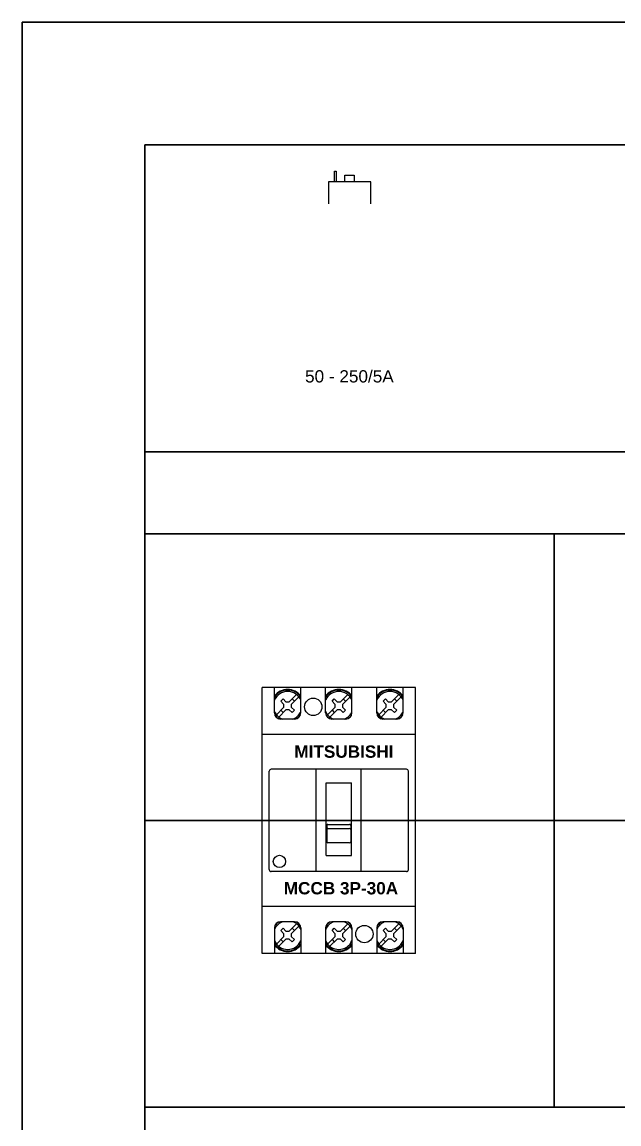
# Model space of a CAD drawing. Header units: millimetres. Extents: x 0 to 19177, y 0 to 12100.
# Drawn here: x 16885 to 17177, y 11187 to 11725 of the extents above; entities that cross this region are included whole.
import ezdxf

# ---------------------------------------------------------------- set-up
doc = ezdxf.new("R2010")
doc.units = ezdxf.units.MM
doc.header["$MEASUREMENT"] = 0
for name, color, linetype in [('10', 4, 'Continuous'), ('13', 7, 'Continuous'), ('24', 2, 'Continuous')]:
    doc.layers.add(name, color=color, linetype=linetype)
doc.layers.add('NetDam', color=7, linetype='Continuous', lineweight=35)
doc.styles.get("Standard").update_dxf_attribs({"font": 'arial.ttf'})

msp = doc.modelspace()

# ---------------------------------------------------------------- linework, layer by layer
for p, q in [((17037.77, 11646.84), (17037.77, 11652.03)), ((17037.77, 11652.03), (17038.54, 11652.03)), ((17038.54, 11652.03), (17038.54, 11646.84)), ((17042.89, 11650.07), (17047.41, 11650.07)), ((17042.89, 11646.84), (17042.89, 11650.07)), ((17047.41, 11650.07), (17047.41, 11646.84)), ((17055.5, 11646.84), (17034.8, 11646.84)), ((17034.8, 11646.84), (17034.8, 11636.15)), ((17055.5, 11636.15), (17055.5, 11646.84))]:
    msp.add_line(p, q)
at = {"layer": '10', "color": 4, "linetype": 'Continuous'}
for p, q in [((17002.39, 11269.87), (17002.39, 11399.87)), ((17077.39, 11399.87), (17002.39, 11399.87)), ((17008.46, 11387.37), (17008.46, 11399.87)), ((17021.31, 11387.37), (17021.31, 11399.87)), ((17033.46, 11387.37), (17033.46, 11399.87)), ((17046.31, 11387.37), (17046.31, 11399.87)), ((17058.46, 11387.37), (17058.46, 11399.87)), ((17071.31, 11387.37), (17071.31, 11399.87)), ((17077.39, 11269.87), (17077.39, 11399.87)), ((17018.31, 11384.37), (17011.46, 11384.37)), ((17043.31, 11384.37), (17036.46, 11384.37)), ((17068.31, 11384.37), (17061.46, 11384.37)), ((17077.39, 11376.87), (17002.39, 11376.87)), ((17005.89, 11310.87), (17005.89, 11358.87)), ((17072.89, 11359.87), (17006.89, 11359.87)), ((17028.89, 11309.87), (17028.89, 11359.87)), ((17050.89, 11309.87), (17050.89, 11359.87)), ((17073.89, 11310.87), (17073.89, 11358.87)), ((17033.69, 11317.67), (17033.69, 11353.27)), ((17033.69, 11353.27), (17046.09, 11353.27)), ((17046.09, 11317.67), (17046.09, 11353.27)), ((17034.09, 11332.47), (17034.09, 11324.43)), ((17034.59, 11332.97), (17045.19, 11332.97)), ((17034.59, 11330.93), (17045.19, 11330.93)), ((17045.69, 11332.47), (17045.69, 11324.43)), ((17045.19, 11323.93), (17034.59, 11323.93)), ((17033.69, 11317.67), (17046.09, 11317.67)), ((17072.89, 11309.87), (17006.89, 11309.87)), ((17077.39, 11292.87), (17002.39, 11292.87)), ((17008.46, 11282.37), (17008.46, 11269.87)), ((17018.31, 11285.37), (17011.46, 11285.37)), ((17021.31, 11282.37), (17021.31, 11269.87)), ((17033.46, 11282.37), (17033.46, 11269.87)), ((17043.31, 11285.37), (17036.46, 11285.37)), ((17046.31, 11282.37), (17046.31, 11269.87)), ((17058.46, 11282.37), (17058.46, 11269.87)), ((17068.31, 11285.37), (17061.46, 11285.37)), ((17071.31, 11282.37), (17071.31, 11269.87)), ((17077.39, 11269.87), (17002.39, 11269.87))]:
    msp.add_line(p, q, dxfattribs=at)
for centre, radius in [((17027.39, 11390.37), 4.25), ((17010.89, 11314.87), 3), ((17052.39, 11279.37), 4.25)]:
    msp.add_circle(centre, radius, dxfattribs=at)
for centre, radius, start, end in [((17011.46, 11387.37), 3, 180, 270), ((17018.31, 11387.37), 3, 270, 0), ((17036.46, 11387.37), 3, 180, 270), ((17043.31, 11387.37), 3, 270, 0), ((17061.46, 11387.37), 3, 180, 270), ((17068.31, 11387.37), 3, 270, 0), ((17006.89, 11358.87), 1, 90, 180), ((17072.89, 11358.87), 1, 0, 90), ((17034.59, 11332.47), 0.5, 90, 180), ((17034.59, 11330.43), 0.5, 90, 180), ((17045.19, 11332.47), 0.5, 0, 90), ((17045.19, 11330.43), 0.5, 0, 90), ((17034.59, 11324.43), 0.5, 180, 270), ((17045.19, 11324.43), 0.5, 270, 0), ((17006.89, 11310.87), 1, 180, 270), ((17072.89, 11310.87), 1, 270, 0), ((17011.46, 11282.37), 3, 90, 180), ((17018.31, 11282.37), 3, 0, 90), ((17036.46, 11282.37), 3, 90, 180), ((17043.31, 11282.37), 3, 0, 90), ((17061.46, 11282.37), 3, 90, 180), ((17068.31, 11282.37), 3, 0, 90)]:
    msp.add_arc(centre, radius, start, end, dxfattribs=at)
msp.add_point((17039.89, 11334.87), dxfattribs=at)
at = {"layer": '13', "color": 7, "linetype": 'Continuous'}
for p, q in [((17005.89, 11310.87), (17005.89, 11358.87)), ((17072.89, 11359.87), (17006.89, 11359.87)), ((17028.89, 11309.87), (17028.89, 11359.87)), ((17050.89, 11309.87), (17050.89, 11359.87)), ((17073.89, 11310.87), (17073.89, 11358.87)), ((17033.69, 11317.67), (17033.69, 11353.27)), ((17033.69, 11353.27), (17046.09, 11353.27)), ((17046.09, 11317.67), (17046.09, 11353.27)), ((17034.09, 11332.47), (17034.09, 11324.43)), ((17034.59, 11332.97), (17045.19, 11332.97)), ((17034.59, 11330.93), (17045.19, 11330.93)), ((17045.69, 11332.47), (17045.69, 11324.43)), ((17045.19, 11323.93), (17034.59, 11323.93)), ((17033.69, 11317.67), (17046.09, 11317.67)), ((17072.89, 11309.87), (17006.89, 11309.87))]:
    msp.add_line(p, q, dxfattribs=at)
msp.add_circle((17010.89, 11314.87), 3, dxfattribs=at)
for centre, radius, start, end in [((17006.89, 11358.87), 1, 90, 180), ((17072.89, 11358.87), 1, 0, 90), ((17034.59, 11332.47), 0.5, 90, 180), ((17034.59, 11330.43), 0.5, 90, 180), ((17045.19, 11332.47), 0.5, 0, 90), ((17045.19, 11330.43), 0.5, 0, 90), ((17034.59, 11324.43), 0.5, 180, 270), ((17045.19, 11324.43), 0.5, 270, 0), ((17006.89, 11310.87), 1, 180, 270), ((17072.89, 11310.87), 1, 270, 0)]:
    msp.add_arc(centre, radius, start, end, dxfattribs=at)
msp.add_point((17039.89, 11334.87), dxfattribs=at)
at = {"layer": '24', "color": 2, "linetype": 'Continuous'}
for p, q in [((17015.7, 11392.82), (17019.24, 11396.36)), ((17016.83, 11391.69), (17020.37, 11395.23)), ((17040.7, 11392.82), (17044.24, 11396.36)), ((17041.83, 11391.69), (17045.37, 11395.23)), ((17065.7, 11392.82), (17069.24, 11396.36)), ((17066.83, 11391.69), (17070.37, 11395.23)), ((17009.4, 11386.52), (17012.94, 11390.06)), ((17011.56, 11393.07), (17012.69, 11394.2)), ((17011.56, 11393.07), (17012.94, 11391.69)), ((17012.69, 11394.2), (17014.07, 11392.82)), ((17012.94, 11391.69), (17012.94, 11390.06)), ((17014.07, 11392.82), (17015.7, 11392.82)), ((17016.83, 11390.06), (17016.83, 11391.69)), ((17016.83, 11390.06), (17018.21, 11388.68)), ((17017.08, 11394.2), (17018.21, 11393.07)), ((17034.4, 11386.52), (17037.94, 11390.06)), ((17036.56, 11393.07), (17037.69, 11394.2)), ((17036.56, 11393.07), (17037.94, 11391.69)), ((17037.69, 11394.2), (17039.07, 11392.82)), ((17037.94, 11391.69), (17037.94, 11390.06)), ((17039.07, 11392.82), (17040.7, 11392.82)), ((17041.83, 11390.06), (17041.83, 11391.69)), ((17041.83, 11390.06), (17043.21, 11388.68)), ((17042.08, 11394.2), (17043.21, 11393.07)), ((17059.4, 11386.52), (17062.94, 11390.06)), ((17061.56, 11393.07), (17062.69, 11394.2)), ((17061.56, 11393.07), (17062.94, 11391.69)), ((17062.69, 11394.2), (17064.07, 11392.82)), ((17062.94, 11391.69), (17062.94, 11390.06)), ((17064.07, 11392.82), (17065.7, 11392.82)), ((17066.83, 11390.06), (17066.83, 11391.69)), ((17066.83, 11390.06), (17068.21, 11388.68)), ((17067.08, 11394.2), (17068.21, 11393.07)), ((17010.54, 11385.39), (17014.07, 11388.93)), ((17011.56, 11388.68), (17012.69, 11387.55)), ((17015.7, 11388.93), (17014.07, 11388.93)), ((17015.7, 11388.93), (17017.08, 11387.55)), ((17017.08, 11387.55), (17018.21, 11388.68)), ((17035.54, 11385.39), (17039.07, 11388.93)), ((17036.56, 11388.68), (17037.69, 11387.55)), ((17040.7, 11388.93), (17039.07, 11388.93)), ((17040.7, 11388.93), (17042.08, 11387.55)), ((17042.08, 11387.55), (17043.21, 11388.68)), ((17060.54, 11385.39), (17064.07, 11388.93)), ((17061.56, 11388.68), (17062.69, 11387.55)), ((17065.7, 11388.93), (17064.07, 11388.93)), ((17065.7, 11388.93), (17067.08, 11387.55)), ((17067.08, 11387.55), (17068.21, 11388.68)), ((17011.56, 11281.07), (17012.69, 11282.2)), ((17012.69, 11282.2), (17014.07, 11280.82)), ((17015.7, 11280.82), (17019.24, 11284.36)), ((17016.83, 11279.69), (17020.37, 11283.23)), ((17017.08, 11282.2), (17018.21, 11281.07)), ((17036.56, 11281.07), (17037.69, 11282.2)), ((17037.69, 11282.2), (17039.07, 11280.82)), ((17040.7, 11280.82), (17044.24, 11284.36)), ((17041.83, 11279.69), (17045.37, 11283.23)), ((17042.08, 11282.2), (17043.21, 11281.07)), ((17061.56, 11281.07), (17062.69, 11282.2)), ((17062.69, 11282.2), (17064.07, 11280.82)), ((17065.7, 11280.82), (17069.24, 11284.36)), ((17066.83, 11279.69), (17070.37, 11283.23)), ((17067.08, 11282.2), (17068.21, 11281.07)), ((17009.4, 11274.52), (17012.94, 11278.06)), ((17010.54, 11273.39), (17014.07, 11276.93)), ((17011.56, 11281.07), (17012.94, 11279.69)), ((17011.56, 11276.68), (17012.69, 11275.55)), ((17012.94, 11279.69), (17012.94, 11278.06)), ((17014.07, 11280.82), (17015.7, 11280.82)), ((17015.7, 11276.93), (17014.07, 11276.93)), ((17015.7, 11276.93), (17017.08, 11275.55)), ((17016.83, 11278.06), (17016.83, 11279.69)), ((17016.83, 11278.06), (17018.21, 11276.68)), ((17017.08, 11275.55), (17018.21, 11276.68)), ((17034.4, 11274.52), (17037.94, 11278.06)), ((17035.54, 11273.39), (17039.07, 11276.93)), ((17036.56, 11281.07), (17037.94, 11279.69)), ((17036.56, 11276.68), (17037.69, 11275.55)), ((17037.94, 11279.69), (17037.94, 11278.06)), ((17039.07, 11280.82), (17040.7, 11280.82)), ((17040.7, 11276.93), (17039.07, 11276.93)), ((17040.7, 11276.93), (17042.08, 11275.55)), ((17041.83, 11278.06), (17041.83, 11279.69)), ((17041.83, 11278.06), (17043.21, 11276.68)), ((17042.08, 11275.55), (17043.21, 11276.68)), ((17059.4, 11274.52), (17062.94, 11278.06)), ((17060.54, 11273.39), (17064.07, 11276.93)), ((17061.56, 11281.07), (17062.94, 11279.69)), ((17061.56, 11276.68), (17062.69, 11275.55)), ((17062.94, 11279.69), (17062.94, 11278.06)), ((17064.07, 11280.82), (17065.7, 11280.82)), ((17065.7, 11276.93), (17064.07, 11276.93)), ((17065.7, 11276.93), (17067.08, 11275.55)), ((17066.83, 11278.06), (17066.83, 11279.69)), ((17066.83, 11278.06), (17068.21, 11276.68)), ((17067.08, 11275.55), (17068.21, 11276.68))]:
    msp.add_line(p, q, dxfattribs=at)
for centre, radius, start, end in [((17014.89, 11390.87), 8, 36.5704, 143.4296), ((17014.89, 11390.87), 7.7, 33.445, 146.555), ((17014.89, 11390.87), 7, 23.3852, 156.6148), ((17039.89, 11390.87), 8, 36.5704, 143.4296), ((17039.89, 11390.87), 7.7, 33.445, 146.555), ((17039.89, 11390.87), 7, 23.3852, 156.6148), ((17064.89, 11390.87), 8, 36.5704, 143.4296), ((17064.89, 11390.87), 7.7, 33.445, 146.555), ((17064.89, 11390.87), 7, 23.3852, 156.6148), ((17014.89, 11390.87), 7, 203.3852, 248.2132), ((17014.89, 11390.87), 7.7, 215.6315, 235.6095), ((17014.89, 11390.87), 7, 291.7868, 336.6148), ((17014.89, 11390.87), 7.7, 304.3905, 324.3685), ((17039.89, 11390.87), 7, 203.3852, 248.2132), ((17039.89, 11390.87), 7.7, 215.6315, 235.6095), ((17039.89, 11390.87), 7, 291.7868, 336.6148), ((17039.89, 11390.87), 7.7, 304.3905, 324.3685), ((17064.89, 11390.87), 7, 203.3852, 248.2132), ((17064.89, 11390.87), 7.7, 215.6315, 235.6095), ((17064.89, 11390.87), 7, 291.7868, 336.6148), ((17064.89, 11390.87), 7.7, 304.3905, 324.3685), ((17014.89, 11278.87), 7, 111.7868, 156.6148), ((17014.89, 11278.87), 7.7, 124.3905, 144.3685), ((17014.89, 11278.87), 7, 23.3852, 66.6759), ((17014.89, 11278.87), 7.7, 35.6315, 55.6095), ((17039.89, 11278.87), 7, 111.7868, 156.6148), ((17039.89, 11278.87), 7.7, 124.3905, 144.3685), ((17039.89, 11278.87), 7, 23.3852, 68.2132), ((17039.89, 11278.87), 7.7, 35.6315, 55.6095), ((17064.89, 11278.87), 7, 111.7868, 156.6148), ((17064.89, 11278.87), 7.7, 124.3905, 144.3685), ((17064.89, 11278.87), 7, 23.3852, 68.2132), ((17064.89, 11278.87), 7.7, 35.6315, 55.6095), ((17014.89, 11278.87), 7, 203.3852, 336.6148), ((17014.89, 11278.87), 7.7, 213.445, 326.555), ((17014.89, 11278.87), 8, 216.5704, 323.4296), ((17039.89, 11278.87), 7, 203.3852, 336.6148), ((17039.89, 11278.87), 7.7, 213.445, 326.555), ((17039.89, 11278.87), 8, 216.5704, 323.4296), ((17064.89, 11278.87), 7, 203.3852, 336.6148), ((17064.89, 11278.87), 7.7, 213.445, 326.555), ((17064.89, 11278.87), 8, 216.5704, 323.4296)]:
    msp.add_arc(centre, radius, start, end, dxfattribs=at)
at = {"layer": 'NetDam', "color": 0}
for p, q in [((17635.09, 11724.87), (16885.09, 11724.87)), ((16885.09, 11724.87), (16885.09, 10124.87)), ((17575.09, 11664.87), (16945.09, 11664.87)), ((16945.09, 11664.87), (16945.09, 10184.87)), ((16945.09, 11514.87), (17575.09, 11514.87)), ((16945.09, 11474.87), (17575.09, 11474.87)), ((16945.09, 11474.87), (17145.09, 11474.87)), ((17145.09, 11194.87), (17145.09, 11474.87)), ((17225.09, 11334.87), (16945.09, 11334.87)), ((17575.09, 11194.87), (16945.09, 11194.87))]:
    msp.add_line(p, q, dxfattribs=at)

# ---------------------------------------------------------------- texts
at = {"char_height": 6, "attachment_point": 1}
for s, insert, width in [('{\\fArial|b0|i0|c0|p34;50 - 250/5A}', (17023.39, 11554.81), 52.8049), ('{\\fArial|b1|i0|c0|p34;MITSUBISHI}', (17018.16, 11371.5), 57.618), ('{\\fArial|b1|i0|c0|p34;MCCB 3P-30A}', (17012.99, 11304.77), 57.618)]:
    msp.add_mtext(s, dxfattribs=dict(at, insert=insert, width=width))

doc.saveas('drawing.dxf')
